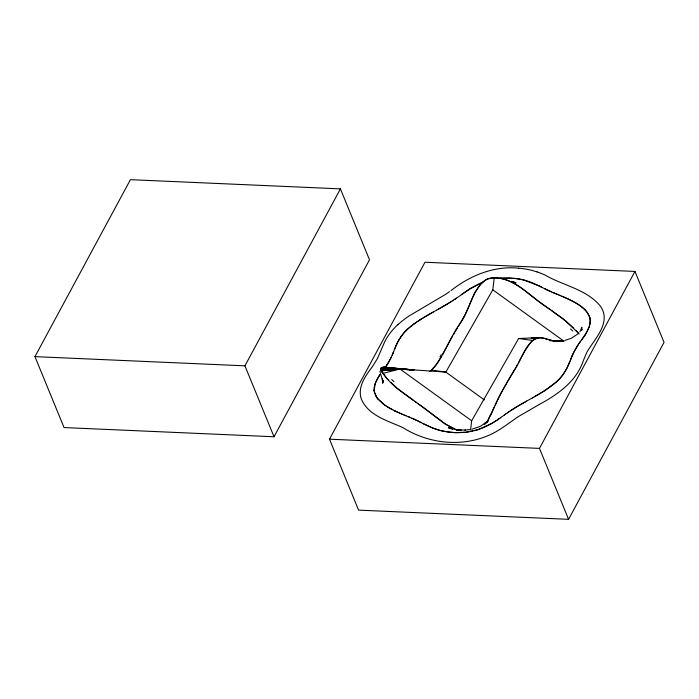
<?xml version="1.0" encoding="UTF-8"?>
<svg xmlns="http://www.w3.org/2000/svg" width="699" height="699" viewBox="0 0 699 699"><rect width="100%" height="100%" fill="white"/><g stroke="black" fill="none" stroke-linecap="round" stroke-linejoin="round"><path stroke-width="1.05" d="M590.271 322.388L590.314 321.016M585.072 335.101L589.388 326.721L590.218 319.661M590.236 322.789L590.122 323.672M470.584 429.876L471.668 420.781L518.632 338.508L538.885 337.652M386.39 367.368C381.436 365.306 378.788 370.059 382.842 373.432L399.898 368.95L445.84 372.095L492.804 289.814L494.245 277.686C504.11 277.686 513.249 282.44 521.183 287.909M590.061 324.074L587.343 331.378L581.446 340.142M570.471 359.968L570.69 359.417M570.506 359.88L570.017 361.138M583.551 360.142L586.181 353.799A83.609 51.473 -22.3 0 1 587.492 351.116C595.688 337.739 611.905 321.54 599.952 305.559C585.823 289.054 563.053 285.559 544.932 274.987A126.676 77.991 -22.3 0 0 537.19 271.937M393.607 351.632L394.489 349.351M570.62 359.583L571.476 357.434M393.694 351.405L392.995 353.161M394.454 349.456L397.836 341.837L401.672 335.721A44.823 27.593 -22.3 0 1 408.399 328.416L413.764 324.091M569.973 361.243L566.636 368.757L562.8 374.874A44.823 27.593 -22.3 0 1 556.063 382.187L544.233 390.916M570.777 359.199L571.074 358.43M583.281 360.833C576.378 381.471 557.636 394.586 539.296 404.45M394.62 349.028L396.184 345.254M569.799 361.698L568.287 365.35A74.697 45.985 -22.3 0 1 565.902 370.138L565.622 370.584M393.24 352.541L392.838 353.537M571.223 358.054L572.044 356.062M392.943 353.283L392.637 354.035M571.529 357.311L572.254 355.581M392.689 353.912L392.218 355.013M494.385 406.949L493.04 410.077M392.375 354.655L391.029 357.626M469.553 304.895L471.432 300.526M572.097 355.94L573.853 352.121A81.005 49.874 -22.3 0 1 578.326 344.406M469.282 305.515L465.91 312.951M495.189 405.079L496.552 401.96M471.703 299.897L473.939 294.961M492.769 410.697L491.109 414.411M383.445 380.361L382.624 383.262L382.807 380.833L382.816 381.462L382.344 378.823L382.973 382.178L380.737 374.175M572.367 355.319L572.769 354.402M496.832 401.34L498.562 397.644M572.9 354.131L573.442 352.969M490.532 415.643L490.82 415.023M391.064 357.556L389.238 361.121M573.556 352.733L579.165 343.218M390.837 358.019L390.619 358.473A90.381 55.64 -22.3 0 1 389.439 360.754L387.648 363.847M465.752 313.257L463.891 316.883M498.71 397.347L500.58 393.72M446.25 347.412L443.751 352.121M518.221 363.192L520.72 358.473M475.451 291.929L480.58 284.074M446.871 346.232L452.742 335.782M517.601 364.362L516.343 366.704M443.428 352.715L442.476 354.489M521.035 357.888L525.159 350.487M34.95 356.63L130.425 179.669L340.413 188.87L369.5 259.81L274.025 436.761L64.046 427.561L34.95 356.63L244.93 365.83L340.413 188.87M329.5 439.19L424.975 262.239L634.954 271.439L664.05 342.37L568.575 519.331L358.587 510.13L329.5 439.19L539.479 448.391L634.954 271.439M463.734 317.18L458.317 326.573M500.737 393.415L511.048 375.966M488.697 419.26L486.661 422.755M515.705 367.866L511.729 374.813M389.107 361.357L386.486 365.664M441.174 356.857L436.159 365.053L431.833 370.129A9.969 4.308 -55.9 0 1 429.99 371.51M377.338 378.841L378.552 376.796M398.71 340.238L398.579 340.465A74.697 45.985 -22.3 0 0 396.193 345.254M398.841 340.02L399.146 339.487A47.96 29.524 -22.3 0 1 405.787 330.872M565.474 370.846L565.316 371.108A47.96 29.524 -22.3 0 1 558.684 379.732L556.579 381.706A52.853 32.538 -22.3 0 1 551.721 385.734M525.333 350.199L530.62 342.545A11.158 4.797 -55.8 0 1 532.638 340.43A9.978 4.308 -55.9 0 1 534.482 339.085L537.784 337.809L531.083 338.22L539.244 337.634C545.36 337.608 550.829 341.444 557.007 340.981M453.424 334.629L454.813 332.331M455.512 331.177L457.618 327.726M387.578 363.961L387.071 364.764M486.801 422.441C495.652 404.433 503.848 386.049 514.962 369.212C522.73 358.194 528.068 332.383 546.312 338.98M378.832 376.359L375.118 383.777L374.21 390.54M378.744 376.499L379.111 375.922A76.497 47.095 -22.3 0 1 380.23 374.288L380.571 373.799M387.001 364.878L385.778 366.704M379.033 376.045L380.256 374.245M386.407 365.778L386.093 366.241M584.906 335.354L580.266 341.715M579.864 331.894L581.839 327.333L581.655 329.762L581.655 329.142M385.665 366.87L385.341 367.316M578.929 343.558L580.1 341.942M579.445 342.833L580.589 341.278M372.051 367.176L377.425 358.596L384.625 341.968A64.64 39.799 -22.3 0 1 397.661 324.747M371.685 367.674C365.105 376.245 357.818 386.923 361.042 398.255C367.613 415.389 387.613 420.719 402.825 427.57C432.961 446.6 473.494 448.269 503.079 427.22A101.451 62.456 -22.3 0 0 505.613 425.542L515.766 418.378A78.017 48.03 -22.3 0 1 519.051 416.185L538.877 404.686M488.557 420.055L484.809 424.022L488.164 420.562L484.241 424.206L487.815 421.095L480.222 426.434L471.921 429.177M405.822 330.88L407.893 328.888A52.853 32.538 -22.3 0 1 412.742 324.86L420.885 319.268M397.81 324.799L398.378 324.284M578.23 333.72L571.293 338.255L564.941 340.439M551.406 385.979L550.436 386.704A78.489 48.318 -22.3 0 1 544.32 390.855L543.77 391.204M451.03 290.574C470.06 275.572 494.062 265.655 518.641 268.189M461.419 294.655L465.088 292.068M504.425 414.953L505.298 414.324M504.608 414.822L501.882 416.77M505.473 414.201L509.597 411.327M505.124 414.446L505.648 414.079M501.48 417.058L500.44 417.792M449.623 291.579L447.255 293.213A82.412 50.739 -22.3 0 1 444.774 294.829L408.889 316.088A74.111 45.627 -22.3 0 0 398.351 324.266M456.499 298.158L469.938 288.853M500.528 417.731L498.702 418.998M507.404 412.829L508.269 412.235M456.464 298.185L454.874 299.268M499.532 418.421L497.644 419.715M455.94 298.543L447.657 303.829M508.531 412.052L512.62 409.352M498.492 419.138L497.251 419.977M497.426 419.863L493.975 422.082M510.41 410.785L516.814 406.766M496.342 420.58L495.652 421.025M453.52 300.168L452.436 300.867M429.815 371.527C444.066 358.377 449.116 338.063 460.65 322.658C470.497 308.853 471.764 288.355 487.159 279.111C511.179 272.933 528.488 295.563 546.714 307.193M495.198 421.322L491.554 423.533M420.143 319.74L425.438 316.498M543.909 391.125L542.599 391.938M451.397 301.531L441.628 307.333M513.136 409.029L514.237 408.338M421.244 319.041L421.803 318.7M543.219 391.554L542.109 392.244M470.366 288.591L471.414 287.953M542.267 392.148L532.149 398.037M514.918 407.919L517.592 406.302M541.62 392.541L539.025 394.096M422.912 318.01L432.323 312.558M446.687 304.406L447.177 304.117M517.295 406.477L523.56 402.851M492.856 422.764L487.509 425.717A41.267 25.409 -22.3 0 1 478.466 429.501L476.727 430.025M446.207 304.685L436.595 310.164M518.265 405.909L521.393 404.092M426.084 316.123L428.941 314.471M538.387 394.472L535.521 396.132M491.292 423.681L477.994 429.64M429.256 314.288L430.182 313.764M522.136 403.664L524.425 402.362M535.216 396.307L534.281 396.831M431.353 313.1L430.497 313.589M440.187 308.154L438.334 309.194M524.285 402.441L526.723 401.077M526.137 401.401L532.874 397.635M525.01 402.039L525.569 401.715M433.153 312.095L436.648 310.138M431.999 312.741L433.284 312.016M477.356 429.841L465.796 432.253L454.263 432.637M476.569 430.077L475.652 430.339M475.241 430.453L474.053 430.759M472.751 431.065L468.95 431.816M468.199 431.93L465.884 432.244M469.597 429.605L464.914 430.112M465.141 432.332L457.828 432.725M400.623 368.993L381.217 370.758L395.809 369.596M397.888 369.422L402.056 369.089L380.745 369.395L402.773 369.142L380.693 368.836C387.159 382.615 401.121 391.405 413.083 400.212M465.508 430.068L456.307 429.859L461.427 430.313L456.823 429.876M558.457 340.998L559.445 340.998M558.291 340.99L557.173 340.99M559.611 340.998L563.796 341.095M406.495 369.605L407.299 369.614M406.268 369.605L412.122 369.946M457.12 432.716L448.548 432.122L440.064 430.444M403.489 369.194L380.693 368.836L381.147 367.805L384.118 367.176L411.388 369.736M407.456 369.614L413.144 370.129M509.029 277.914L499.916 278.202L515.364 278.403M509.501 277.931L519.217 278.988M563.997 341.121L553.058 340.754L546.583 339.067M453.677 432.602L443.533 431.274M381.261 367.709L404.205 369.238M549.615 340.623L561.786 341.462M390.051 367.954L414.254 369.928M387.456 367.517L409.955 369.631M515.923 278.473L523.568 279.932M518.632 338.508L532.638 340.465M431.833 370.129L445.84 372.095L484.346 399.907M388.557 367.691L390.75 368.085M394.271 368.731L393.502 368.591M391.667 368.251L394.463 368.766M393.118 368.522L391.964 368.312M519.75 279.093L522.922 279.775M443.227 431.204L439.042 430.165A91.351 56.243 -22.3 0 1 433.642 428.356L431.641 427.561M523.437 279.897L528.706 281.47A106.711 65.697 -22.3 0 1 533.311 283.235L542.363 287.534M523.743 279.976L538.877 285.786M439.916 430.409L432.733 428.006L423.874 423.952M511.729 281.514L516.08 282.842L511.397 281.382M452.742 429.09L448.391 427.753L453.074 429.212M537.182 271.955L532.14 270.452A86.859 53.474 -22.3 0 0 518.641 268.18M457.12 430.226L444.468 423.498L417.757 403.402M457.321 430.348L446.46 424.8M556.124 293.851L557.391 294.366M558.309 294.742L560.144 295.494M556.736 294.104L558.571 294.856M405.298 415.494L405.962 415.765M559.637 295.293L560.598 295.686M555.522 293.606L556.474 293.991M404.328 415.101L409.168 417.085M555.556 293.615L551.415 291.876M409.474 417.207L410.095 417.46M404.642 415.223L402.956 414.533M408.915 416.98L414.926 419.549M554.307 293.099L554.91 293.353M560.546 295.668L562.424 296.446M403.323 414.682L395.18 411.082M553.818 292.898L552.848 292.497M561.917 296.236L562.878 296.638M402.213 414.219L401.305 413.834M562.817 296.612L567.815 298.814M431.152 427.36L425.691 424.852M411.999 418.264L415.398 419.767M563.377 296.848L571.712 300.71M400.676 413.572L394.717 410.863M551.459 291.894L550.462 291.457M551.004 291.701L548.619 290.627M550.227 291.352L549.082 290.836M415.11 419.636L415.87 419.985M548.776 290.697L548.165 290.408M415.687 419.898L416.613 420.335M548.505 290.574L547.719 290.199M568.322 299.05L575.05 302.518M548.06 290.356L547.369 290.033M416.429 420.248L419.671 421.838M547.605 290.146L546.915 289.814M547.256 289.98L544.442 288.582M417.443 420.728L420.449 422.231M386.25 406.154L394.9 410.951M546.801 289.753L542.31 287.507M394.472 410.741L393.607 410.313M539.331 286.013L539.838 286.267M540.17 286.424L541.454 287.071M424.407 424.223L423.445 423.743M423.017 423.524L423.559 423.795M420.16 422.082L421.305 422.659M423.07 423.55L421.13 422.572M392.41 409.71L389.876 408.338M572.14 300.928C579.253 304.816 587.413 309.552 589.877 317.853M388.967 407.823L383.629 404.337M445.918 424.45L430.331 412.716M385.42 405.603L377.906 399.015M549.309 308.967L550.349 309.674M416.718 402.694L397.364 388.452M414.638 401.278L415.162 401.628M549.108 308.827L538.073 300.963M547.23 307.543L562.669 318.517L573.652 328.154M551.389 310.382L565.788 321.033L578.204 332.925M415.363 401.768L426.399 409.631M522.214 288.635L534.132 297.879M492.804 289.814L563.726 341.042M399.898 368.95L471.668 420.781M580.808 306.232L580.554 306.048A108.922 67.06 -22.3 0 0 575.513 302.789M581.018 306.389L582.049 307.184M383.454 404.205L377.39 398.351L374.489 392.331M537.575 300.587L535.111 298.656M426.888 410.007L429.352 411.938M582.293 307.385L584.818 309.648M396.875 388.032L390.82 382.44M585.002 309.84L586.269 311.23M575.845 330.365L579.087 333.939M388.627 380.23L387.779 379.339M387.368 378.893L382.842 373.432M377.766 398.841L377.154 398.037M586.845 311.937L589.615 316.944M377.006 397.836L376.446 396.988M376.315 396.77L375.94 396.115M375.817 395.887L374.402 391.921M539.479 448.391L568.575 519.331M244.93 365.83L274.025 436.761M589.703 317.232L590.061 318.657M589.921 318.01L590.201 319.487M379.95 371.186L380.247 372.532M374.454 392.191L374.271 391.099M374.376 391.789L374.218 390.68M590.113 318.954L590.297 320.623M374.253 390.959L374.192 390.4M480.624 284.109A20.297 19.135 -89.9 0 1 494.245 277.512M414.018 323.899A78.489 48.318 -22.3 0 1 420.151 319.74M393.869 381.619A81.285 40.717 28.9 0 1 391.728 379.548M386.818 367.77A89.262 23.958 35.3 0 1 387.893 367.936M473.765 294.856A89.079 83.417 80 0 1 475.276 291.824M441.314 354.585A85.505 27.576 -56.7 0 1 440.047 356.874M570.602 328.976A81.294 40.717 28.9 0 1 572.734 331.046M490.305 415.512A86.064 80.21 81.5 0 1 488.496 419.129M374.026 390.444A38.113 23.469 -22.3 0 1 377.416 378.849M465.569 291.736A85.47 52.626 -22.3 0 1 469.676 289.019L482.869 282.239A46.012 28.327 -22.3 0 0 471.449 287.988M581.813 330.103L581.489 328.416L581.804 330.094"/></g></svg>
